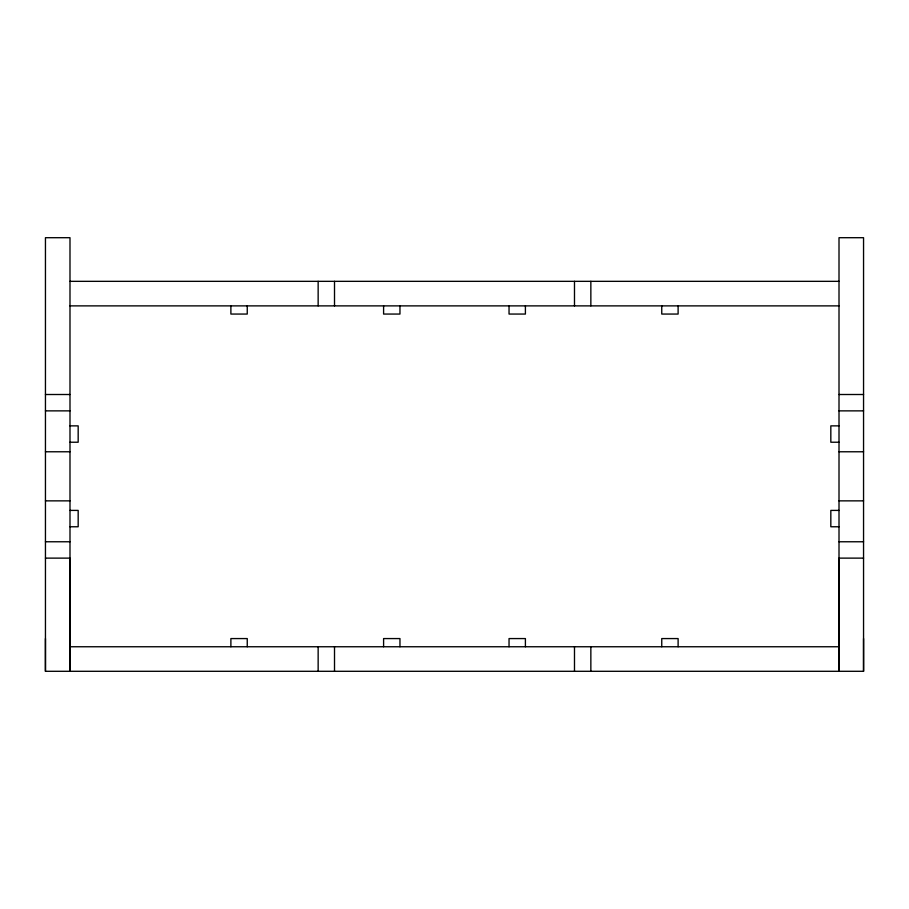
<?xml version="1.0" encoding="UTF-8"?>
<svg xmlns="http://www.w3.org/2000/svg" width="909" height="909" viewBox="0 0 909 909"><rect width="100%" height="100%" fill="white"/><g stroke="black" fill="none" stroke-linecap="round" stroke-linejoin="round"><path stroke-width="1.36" d="M863.55 558.126L839.007 558.126L839.007 671.296L839.007 237.703L863.55 237.703L863.55 671.296L45.45 671.296L45.45 638.572M863.55 671.296L863.55 638.572M69.993 281.335L839.007 281.335M69.993 305.878L839.007 305.878M45.45 394.506L69.993 394.506M839.007 394.506L863.55 394.506M45.45 410.868L69.993 410.868M839.007 410.868L863.55 410.868M69.993 425.867L78.174 425.867L78.174 442.228L69.993 442.228M839.007 425.867L830.826 425.867L830.826 442.228L839.007 442.228M45.45 451.773L69.993 451.773M839.007 451.773L863.55 451.773M45.45 500.859L69.993 500.859M839.007 500.859L863.55 500.859M69.993 510.403L78.174 510.403L78.174 526.765L69.993 526.765M839.007 510.403L830.826 510.403L830.826 526.765L839.007 526.765M45.45 541.764L69.993 541.764M839.007 541.764L863.55 541.764M45.45 558.126L69.993 558.126L69.993 671.296L69.993 237.703L45.45 237.703L45.45 671.296M69.993 646.754L839.007 646.754M678.114 305.878L678.114 314.059L661.752 314.059L661.752 305.878M678.114 646.754L678.114 638.572L661.752 638.572L661.752 646.754M590.85 281.335L590.85 305.878M590.85 646.754L590.85 671.296M574.488 281.335L574.488 305.878M574.488 646.754L574.488 671.296M525.402 305.878L525.402 314.059L509.04 314.059L509.04 305.878M525.402 646.754L525.402 638.572L509.04 638.572L509.04 646.754M399.96 305.878L399.96 314.059L383.598 314.059L383.598 305.878M399.96 646.754L399.96 638.572L383.598 638.572L383.598 646.754M334.512 281.335L334.512 305.878M334.512 646.754L334.512 671.296M318.15 281.335L318.15 305.878M318.15 646.754L318.15 671.296M247.248 305.878L247.248 314.059L230.886 314.059L230.886 305.878M247.248 646.754L247.248 638.572L230.886 638.572L230.886 646.754"/></g></svg>
